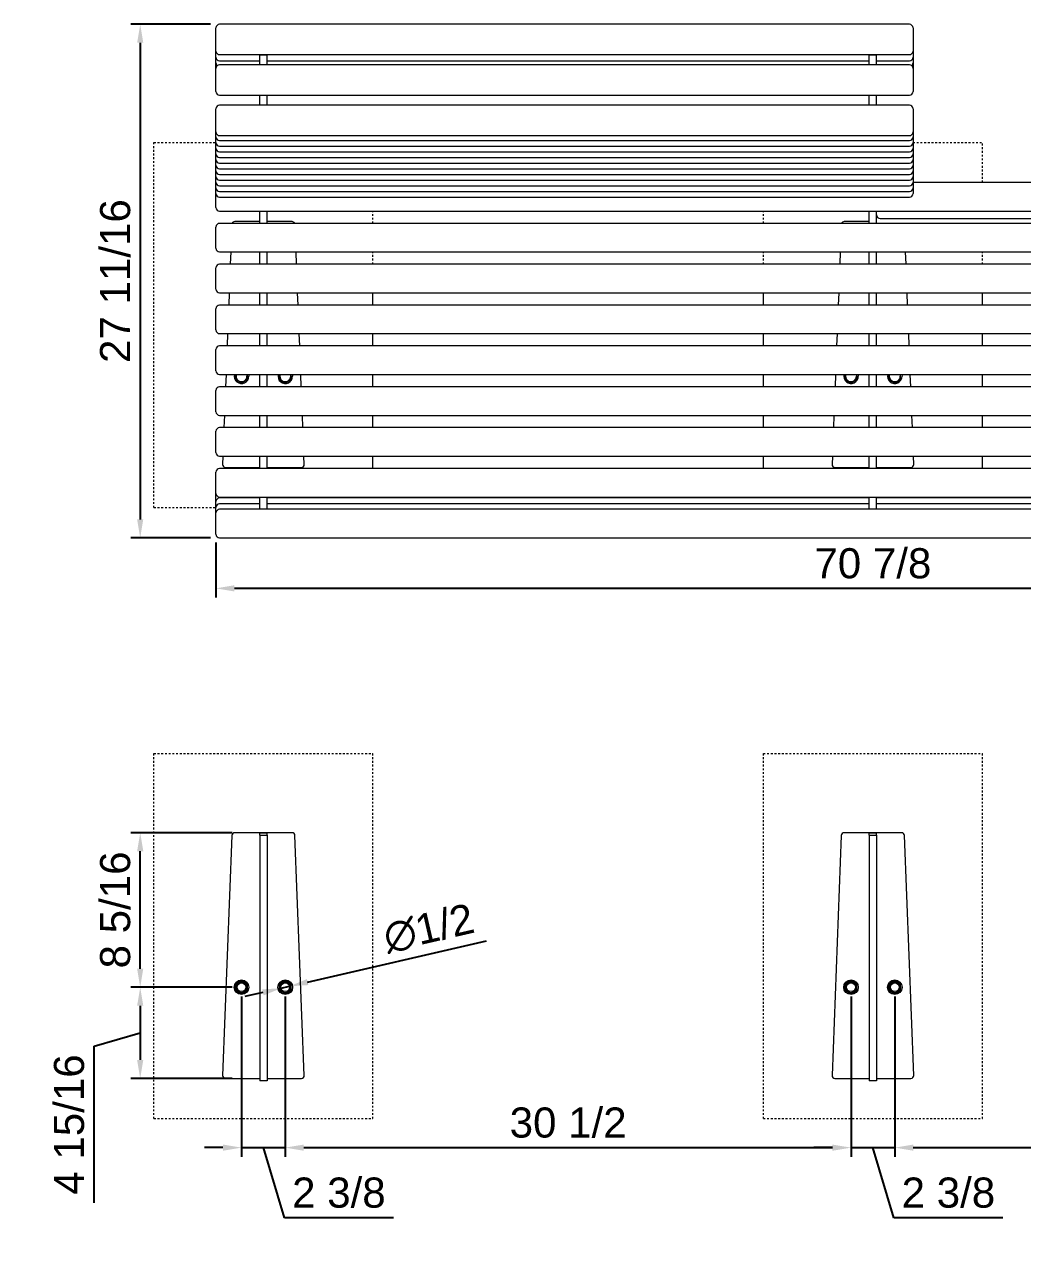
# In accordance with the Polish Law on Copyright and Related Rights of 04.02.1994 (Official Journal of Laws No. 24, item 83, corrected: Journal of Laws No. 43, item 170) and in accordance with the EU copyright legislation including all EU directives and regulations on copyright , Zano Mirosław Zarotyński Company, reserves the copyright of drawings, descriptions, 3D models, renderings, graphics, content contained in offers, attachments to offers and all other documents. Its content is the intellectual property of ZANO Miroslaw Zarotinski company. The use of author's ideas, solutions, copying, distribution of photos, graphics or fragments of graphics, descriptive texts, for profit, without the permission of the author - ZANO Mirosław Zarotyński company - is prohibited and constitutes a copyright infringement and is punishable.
# Model space of a CAD drawing. Header units: inches. Extents: x -14 to 178, y 1 to 137.
# Drawn here: x -6.6 to 47.3, y 1.1 to 66.6 of the extents above; entities that cross this region are included whole.
import ezdxf

# ---------------------------------------------------------------- set-up
doc = ezdxf.new("R2010")
doc.units = ezdxf.units.IN
doc.header["$PDSIZE"] = -1
doc.linetypes.add('HIDDEN', pattern=[1.905, 1.27, -0.635])
for name, color, linetype, lineweight in [('ZANO_R', 7, 'Continuous', 0), ('ZANO_R_przerywana', 250, 'HIDDEN', 0), ('ZANO_W', 1, 'Continuous', 0)]:
    doc.layers.add(name, color=color, linetype=linetype, lineweight=lineweight)
doc.styles.get("Standard").update_dxf_attribs({"font": 'ARIALUNI.TTF'})
doc.dimstyles.new('amerykanie', dxfattribs={"dimtxt": 50, "dimasz": 50, "dimexe": 0.5, "dimexo": 0.5, "dimgap": 1, "dimtad": 1, "dimdec": 0, "dimzin": 0, "dimlunit": 5, "dimtxsty": 'Standard', "dimcen": 0.09, "dimclrd": 1, "dimclre": 1, "dimclrt": 1, "dimazin": 0, "dimtfac": 1, "dimtdec": 0, "dimtmove": 0, "dimatfit": 3, "dimfxl": 1, "dimtzin": 0, "dimarcsym": 1})

# ---------------------------------------------------------------- blocks, each defined once
blk = doc.blocks.new('*D382')
at = {"layer": 'Defpoints', "color": 0}
for p in [(3.743, 39.1), (74.646, 39.1), (3.743, 36.134)]:
    blk.add_point(p, dxfattribs=at)
at = {"layer": 'ZANO_W', "color": 1, "lineweight": -2}
for p, q in [((3.743, 38.6), (3.743, 35.634)), ((74.646, 38.6), (74.646, 35.634)), ((73.646, 36.134), (4.743, 36.134))]:
    blk.add_line(p, q, dxfattribs=at)
at = {"layer": 'ZANO_W', "color": 1}
for points in [[(4.743, 36.301), (4.743, 35.967), (3.743, 36.134)], [(73.646, 35.967), (73.646, 36.301), (74.646, 36.134)]]:
    blk.add_solid(points, dxfattribs=at)
at = {"layer": 'ZANO_W', "color": 1, "insert": (39.194, 37.477), "char_height": 1.625, "attachment_point": 5}
blk.add_mtext('70 7/8', dxfattribs=at)
blk = doc.blocks.new('*D384')
at = {"layer": 'Defpoints', "color": 0}
for p in [(3.94, 66.567), (-0.344, 38.856), (3.94, 38.856)]:
    blk.add_point(p, dxfattribs=at)
at = {"layer": 'ZANO_W', "color": 1, "lineweight": -2}
for p, q in [((3.44, 66.567), (-0.844, 66.567)), ((-0.344, 65.567), (-0.344, 39.856)), ((3.44, 38.856), (-0.844, 38.856))]:
    blk.add_line(p, q, dxfattribs=at)
at = {"layer": 'ZANO_W', "color": 1}
for points in [[(-0.178, 65.567), (-0.511, 65.567), (-0.344, 66.567)], [(-0.511, 39.856), (-0.178, 39.856), (-0.344, 38.856)]]:
    blk.add_solid(points, dxfattribs=at)
at = {"layer": 'ZANO_W', "color": 1, "insert": (-1.688, 52.712), "char_height": 1.625, "attachment_point": 5, "rotation": 90}
blk.add_mtext('27 11/16', dxfattribs=at)
blk = doc.blocks.new('*D385')
at = {"layer": 'Defpoints', "color": 0}
for p in [(7.255, 14.561), (7.715, 14.667)]:
    blk.add_point(p, dxfattribs=at)
at = {"layer": 'ZANO_W', "color": 1, "lineweight": -2}
for p, q in [((8.69, 14.892), (18.334, 17.113)), ((7.255, 14.561), (7.715, 14.667)), ((6.28, 14.337), (5.306, 14.112))]:
    blk.add_line(p, q, dxfattribs=at)
at = {"layer": 'ZANO_W', "color": 1}
for points in [[(6.318, 14.174), (6.243, 14.499), (7.255, 14.561)], [(8.653, 15.054), (8.727, 14.729), (7.715, 14.667)]]:
    blk.add_solid(points, dxfattribs=at)
at = {"layer": 'ZANO_W', "color": 1, "insert": (15.23, 17.777), "char_height": 1.625, "attachment_point": 5, "rotation": 12.96852}
blk.add_mtext('∅1/2', dxfattribs=at)
blk = doc.blocks.new('*D386')
at = {"layer": 'Defpoints', "color": 0}
for p in [(5.122, 14.614), (7.485, 14.614), (7.485, 5.961)]:
    blk.add_point(p, dxfattribs=at)
at = {"layer": 'ZANO_W', "color": 1, "lineweight": -2}
for p, q in [((5.122, 14.114), (5.122, 5.461)), ((7.485, 14.114), (7.485, 5.461)), ((4.122, 5.961), (3.122, 5.961)), ((5.122, 5.961), (7.485, 5.961)), ((7.438, 2.18), (6.303, 5.961)), ((8.485, 5.961), (9.485, 5.961)), ((13.319, 2.18), (7.438, 2.18))]:
    blk.add_line(p, q, dxfattribs=at)
at = {"layer": 'ZANO_W', "color": 1}
for points in [[(4.122, 5.794), (4.122, 6.127), (5.122, 5.961)], [(8.485, 6.127), (8.485, 5.794), (7.485, 5.961)]]:
    blk.add_solid(points, dxfattribs=at)
at = {"layer": 'ZANO_W', "color": 1, "insert": (10.378, 3.524), "char_height": 1.625, "attachment_point": 5}
blk.add_mtext('2 3/8', dxfattribs=at)
blk = doc.blocks.new('*D387')
at = {"layer": 'Defpoints', "color": 0}
for p in [(7.485, 14.614), (38.013, 14.614), (38.013, 5.961)]:
    blk.add_point(p, dxfattribs=at)
at = {"layer": 'ZANO_W', "color": 1, "lineweight": -2}
for p, q in [((7.485, 14.114), (7.485, 5.461)), ((38.013, 14.114), (38.013, 5.461)), ((8.485, 5.961), (37.013, 5.961))]:
    blk.add_line(p, q, dxfattribs=at)
at = {"layer": 'ZANO_W', "color": 1}
for points in [[(8.485, 6.127), (8.485, 5.794), (7.485, 5.961)], [(37.013, 5.794), (37.013, 6.127), (38.013, 5.961)]]:
    blk.add_solid(points, dxfattribs=at)
at = {"layer": 'ZANO_W', "color": 1, "insert": (22.749, 7.304), "char_height": 1.625, "attachment_point": 5}
blk.add_mtext('30 1/2', dxfattribs=at)
blk = doc.blocks.new('*D388')
at = {"layer": 'Defpoints', "color": 0}
for p in [(38.013, 14.614), (40.376, 14.614), (40.376, 5.961)]:
    blk.add_point(p, dxfattribs=at)
at = {"layer": 'ZANO_W', "color": 1, "lineweight": -2}
for p, q in [((38.013, 14.114), (38.013, 5.461)), ((40.376, 14.114), (40.376, 5.461)), ((37.013, 5.961), (36.013, 5.961)), ((38.013, 5.961), (40.376, 5.961)), ((40.329, 2.18), (39.194, 5.961)), ((41.376, 5.961), (42.376, 5.961)), ((46.21, 2.18), (40.329, 2.18))]:
    blk.add_line(p, q, dxfattribs=at)
at = {"layer": 'ZANO_W', "color": 1}
for points in [[(37.013, 5.794), (37.013, 6.127), (38.013, 5.961)], [(41.376, 6.127), (41.376, 5.794), (40.376, 5.961)]]:
    blk.add_solid(points, dxfattribs=at)
at = {"layer": 'ZANO_W', "color": 1, "insert": (43.269, 3.524), "char_height": 1.625, "attachment_point": 5}
blk.add_mtext('2 3/8', dxfattribs=at)
blk = doc.blocks.new('*D389')
at = {"layer": 'Defpoints', "color": 0}
for p in [(40.376, 14.614), (70.904, 14.614), (70.904, 5.961)]:
    blk.add_point(p, dxfattribs=at)
at = {"layer": 'ZANO_W', "color": 1, "lineweight": -2}
for p, q in [((40.376, 14.114), (40.376, 5.461)), ((70.904, 14.114), (70.904, 5.461)), ((41.376, 5.961), (69.904, 5.961))]:
    blk.add_line(p, q, dxfattribs=at)
at = {"layer": 'ZANO_W', "color": 1}
for points in [[(41.376, 6.127), (41.376, 5.794), (40.376, 5.961)], [(69.904, 5.794), (69.904, 6.127), (70.904, 5.961)]]:
    blk.add_solid(points, dxfattribs=at)
at = {"layer": 'ZANO_W', "color": 1, "insert": (55.64, 7.304), "char_height": 1.625, "attachment_point": 5}
blk.add_mtext('30 1/2', dxfattribs=at)
blk = doc.blocks.new('*D391')
at = {"layer": 'Defpoints', "color": 0}
for p in [(-0.344, 22.953), (5.122, 22.953), (5.122, 14.614)]:
    blk.add_point(p, dxfattribs=at)
at = {"layer": 'ZANO_W', "color": 1, "lineweight": -2}
for p, q in [((4.622, 22.953), (-0.844, 22.953)), ((-0.344, 15.614), (-0.344, 21.953)), ((4.622, 14.614), (-0.844, 14.614))]:
    blk.add_line(p, q, dxfattribs=at)
at = {"layer": 'ZANO_W', "color": 1}
for points in [[(-0.178, 21.953), (-0.511, 21.953), (-0.344, 22.953)], [(-0.511, 15.614), (-0.178, 15.614), (-0.344, 14.614)]]:
    blk.add_solid(points, dxfattribs=at)
at = {"layer": 'ZANO_W', "color": 1, "insert": (-1.688, 18.784), "char_height": 1.625, "attachment_point": 5, "rotation": 90}
blk.add_mtext('8 5/16', dxfattribs=at)
blk = doc.blocks.new('*D392')
at = {"layer": 'Defpoints', "color": 0}
for p in [(5.122, 14.614), (-0.344, 9.69), (5.122, 9.69)]:
    blk.add_point(p, dxfattribs=at)
at = {"layer": 'ZANO_W', "color": 1, "lineweight": -2}
for p, q in [((4.622, 14.614), (-0.844, 14.614)), ((-0.344, 13.614), (-0.344, 10.69)), ((-2.834, 11.43), (-0.344, 12.152)), ((-2.834, 2.985), (-2.834, 11.43)), ((4.622, 9.69), (-0.844, 9.69))]:
    blk.add_line(p, q, dxfattribs=at)
at = {"layer": 'ZANO_W', "color": 1}
for points in [[(-0.178, 13.614), (-0.511, 13.614), (-0.344, 14.614)], [(-0.511, 10.69), (-0.178, 10.69), (-0.344, 9.69)]]:
    blk.add_solid(points, dxfattribs=at)
at = {"layer": 'ZANO_W', "color": 1, "insert": (-4.178, 7.207), "char_height": 1.625, "attachment_point": 5, "rotation": 90}
blk.add_mtext('4 15/16', dxfattribs=at)

msp = doc.modelspace()

# ---------------------------------------------------------------- linework, layer by layer
at = {"layer": 'ZANO_R'}
for p, q in [((3.74308, 65.27754), (3.74308, 66.36981)), ((41.164, 66.56676), (3.94004, 66.56676)), ((41.36095, 66.36981), (41.36095, 65.27754)), ((3.74308, 65.12452), (3.74308, 65.27754)), ((3.74308, 64.93796), (3.74308, 65.12452)), ((3.74308, 64.78495), (3.74308, 64.93796)), ((3.94004, 64.92757), (41.164, 64.92757)), ((6.10651, 64.38223), (6.10651, 64.91779)), ((6.10651, 64.91779), (6.50041, 64.91779)), ((6.50041, 64.38223), (6.50041, 64.91779)), ((38.99753, 64.91779), (39.39143, 64.91779)), ((38.99753, 64.38223), (38.99753, 64.91779)), ((39.39143, 64.38223), (39.39143, 64.91779)), ((41.36095, 65.27754), (41.36095, 65.12452)), ((41.36095, 65.12452), (41.36095, 64.93796)), ((41.36095, 64.93796), (41.36095, 64.78495)), ((3.74308, 64.63193), (3.74308, 64.78495)), ((3.74308, 64.47892), (3.74308, 64.63193)), ((3.74308, 64.3259), (3.74308, 64.47892)), ((3.74308, 64.18527), (3.74308, 64.3259)), ((3.74308, 63.09301), (3.74308, 64.18527)), ((3.94004, 64.588), (6.10651, 64.588)), ((41.164, 64.38223), (3.94004, 64.38223)), ((6.50041, 64.588), (38.99753, 64.588)), ((39.39143, 64.588), (41.164, 64.588)), ((41.36095, 64.78495), (41.36095, 64.63193)), ((41.36095, 64.63193), (41.36095, 64.47892)), ((41.36095, 64.47892), (41.36095, 64.3259)), ((41.36095, 64.3259), (41.36095, 64.18527)), ((41.36095, 64.18527), (41.36095, 63.09301)), ((3.74308, 62.93999), (3.74308, 63.09301)), ((41.36095, 63.09301), (41.36095, 62.93999)), ((3.94004, 62.74304), (41.164, 62.74304)), ((41.164, 62.19769), (3.94004, 62.19769)), ((6.10651, 62.19769), (6.10651, 62.74304)), ((6.50041, 62.19769), (6.50041, 62.74304)), ((38.99753, 62.19769), (38.99753, 62.74304)), ((39.39143, 62.19769), (39.39143, 62.74304)), ((3.74308, 60.90847), (3.74308, 62.00074)), ((41.36095, 62.00074), (41.36095, 60.90847)), ((3.74308, 60.75546), (3.74308, 60.90847)), ((41.36095, 60.90847), (41.36095, 60.75546)), ((3.74308, 60.64692), (3.74308, 60.75546)), ((3.74308, 60.4939), (3.74308, 60.64692)), ((3.74308, 60.34089), (3.74308, 60.4939)), ((3.74308, 60.18787), (3.74308, 60.34089)), ((3.94004, 60.55851), (41.164, 60.55851)), ((3.94004, 60.29695), (41.164, 60.29695)), ((41.36095, 60.75546), (41.36095, 60.64692)), ((41.36095, 60.64692), (41.36095, 60.4939)), ((41.36095, 60.4939), (41.36095, 60.34089)), ((41.36095, 60.34089), (41.36095, 60.18787)), ((3.74308, 60.03485), (3.74308, 60.18787)), ((3.74308, 59.88184), (3.74308, 60.03485)), ((3.74308, 59.72882), (3.74308, 59.88184)), ((3.74308, 59.57581), (3.74308, 59.72882)), ((3.74308, 59.42279), (3.74308, 59.57581)), ((3.94004, 59.99092), (41.164, 59.99092)), ((3.94004, 59.68489), (41.164, 59.68489)), ((41.36095, 60.18787), (41.36095, 60.03485)), ((41.36095, 60.03485), (41.36095, 59.88184)), ((41.36095, 59.88184), (41.36095, 59.72882)), ((41.36095, 59.72882), (41.36095, 59.57581)), ((41.36095, 59.57581), (41.36095, 59.42279)), ((3.74308, 59.26978), (3.74308, 59.42279)), ((3.74308, 59.11676), (3.74308, 59.26978)), ((3.74308, 58.96375), (3.74308, 59.11676)), ((3.74308, 58.81073), (3.74308, 58.96375)), ((3.94004, 59.37886), (41.164, 59.37886)), ((3.94004, 59.07283), (41.164, 59.07283)), ((41.36095, 59.42279), (41.36095, 59.26978)), ((41.36095, 59.26978), (41.36095, 59.11676)), ((41.36095, 59.11676), (41.36095, 58.96375)), ((41.36095, 58.96375), (41.36095, 58.81073)), ((3.74308, 58.65771), (3.74308, 58.81073)), ((3.74308, 58.5047), (3.74308, 58.65771)), ((3.74308, 58.35168), (3.74308, 58.5047)), ((3.74308, 58.19867), (3.74308, 58.35168)), ((3.94004, 58.76679), (41.164, 58.76679)), ((3.94004, 58.46076), (41.164, 58.46076)), ((41.36095, 58.81073), (41.36095, 58.65771)), ((41.36095, 58.65771), (41.36095, 58.5047)), ((41.36095, 58.5047), (41.36095, 58.35168)), ((41.36095, 58.35168), (41.36095, 58.19867)), ((3.74308, 58.04565), (3.74308, 58.19867)), ((3.74308, 57.89264), (3.74308, 58.04565)), ((3.74308, 57.73962), (3.74308, 57.89264)), ((3.74308, 57.58661), (3.74308, 57.73962)), ((3.94004, 58.15473), (41.164, 58.15473)), ((3.94004, 57.8487), (41.164, 57.8487)), ((41.36095, 58.19867), (41.36095, 58.04565)), ((41.36095, 58.04565), (41.36095, 57.89264)), ((74.44892, 58.02996), (41.36095, 58.02996)), ((41.36095, 57.89264), (41.36095, 57.73962)), ((41.36095, 57.73962), (41.36095, 57.58661)), ((3.74308, 57.43359), (3.74308, 57.58661)), ((3.74308, 56.73106), (3.74308, 57.43359)), ((3.94004, 57.54267), (41.164, 57.54267)), ((3.94004, 57.23664), (41.164, 57.23664)), ((41.36095, 57.58661), (41.36095, 57.43359)), ((3.74308, 56.68448), (3.74308, 56.73106)), ((3.94004, 56.48753), (74.44892, 56.48753)), ((6.10651, 55.82606), (6.10651, 56.48753)), ((6.50041, 55.82606), (6.50041, 56.48753)), ((38.99753, 55.82606), (38.99753, 56.48753)), ((39.39143, 55.82606), (39.39143, 56.48753)), ((74.44892, 55.82606), (3.94004, 55.82606)), ((6.10651, 55.91918), (4.75628, 55.91918)), ((7.85064, 55.91918), (6.50041, 55.91918)), ((38.99753, 55.91918), (37.6473, 55.91918)), ((39.39143, 55.83939), (39.39188, 55.82606)), ((39.58838, 56.08297), (71.88854, 56.08297)), ((3.74308, 54.52716), (3.74308, 55.62911)), ((3.74308, 54.48059), (3.74308, 54.52716)), ((3.94004, 54.28363), (74.44892, 54.28363)), ((4.54139, 54.28363), (4.51578, 53.62216)), ((6.10651, 53.62216), (6.10651, 54.28363)), ((6.50041, 53.62216), (6.50041, 54.28363)), ((8.09114, 53.62216), (8.06554, 54.28363)), ((37.4324, 54.28363), (37.4068, 53.62216)), ((38.99753, 53.62216), (38.99753, 54.28363)), ((39.39143, 53.62216), (39.39143, 54.28363)), ((40.98216, 53.62216), (40.95655, 54.28363)), ((3.74308, 52.32326), (3.74308, 53.42521)), ((74.44892, 53.62216), (3.94004, 53.62216)), ((3.74308, 52.27669), (3.74308, 52.32326)), ((3.94004, 52.07974), (74.44892, 52.07974)), ((4.45607, 52.07974), (4.43046, 51.41827)), ((6.10651, 51.41827), (6.10651, 52.07974)), ((6.50041, 51.41827), (6.50041, 52.07974)), ((8.17646, 51.41827), (8.15086, 52.07974)), ((12.21203, 51.41827), (12.21203, 52.07974)), ((33.28591, 51.41827), (33.28591, 52.07974)), ((37.34708, 52.07974), (37.32148, 51.41827)), ((38.99753, 51.41827), (38.99753, 52.07974)), ((39.39143, 51.41827), (39.39143, 52.07974)), ((41.06748, 51.41827), (41.04187, 52.07974)), ((45.10304, 51.41827), (45.10304, 52.07974)), ((3.74308, 50.11937), (3.74308, 51.22132)), ((74.44892, 51.41827), (3.94004, 51.41827)), ((3.74308, 50.07279), (3.74308, 50.11937)), ((3.94004, 49.87584), (74.44892, 49.87584)), ((4.37075, 49.87584), (4.34514, 49.21437)), ((6.10651, 49.21437), (6.10651, 49.87584)), ((6.50041, 49.21437), (6.50041, 49.87584)), ((8.26178, 49.21437), (8.23617, 49.87584)), ((12.21203, 49.21437), (12.21203, 49.87584)), ((33.28591, 49.21437), (33.28591, 49.87584)), ((37.26177, 49.87584), (37.23616, 49.21437)), ((38.99753, 49.21437), (38.99753, 49.87584)), ((39.39143, 49.21437), (39.39143, 49.87584)), ((41.1528, 49.21437), (41.12719, 49.87584)), ((45.10304, 49.21437), (45.10304, 49.87584)), ((74.44892, 49.21437), (3.94004, 49.21437)), ((3.74308, 47.91547), (3.74308, 49.01742)), ((3.74308, 47.8689), (3.74308, 47.91547)), ((3.94004, 47.67194), (74.44892, 47.67194)), ((4.28543, 47.67194), (4.25983, 47.01047)), ((4.80663, 47.58022), (4.80663, 47.67194)), ((4.80663, 47.39829), (4.80663, 47.58022)), ((5.43687, 47.58022), (5.43687, 47.67194)), ((5.43687, 47.39829), (5.43687, 47.58022)), ((6.10651, 47.01047), (6.10651, 47.67194)), ((6.50041, 47.01047), (6.50041, 47.67194)), ((7.17005, 47.58022), (7.17005, 47.67194)), ((7.17005, 47.39829), (7.17005, 47.58022)), ((7.8003, 47.58022), (7.8003, 47.67194)), ((7.8003, 47.39829), (7.8003, 47.58022)), ((8.3471, 47.01047), (8.32149, 47.67194)), ((12.21203, 47.01047), (12.21203, 47.67194)), ((33.28591, 47.01047), (33.28591, 47.67194)), ((37.17645, 47.67194), (37.15084, 47.01047)), ((37.69764, 47.58022), (37.69764, 47.67194)), ((37.69764, 47.39829), (37.69764, 47.58022)), ((38.32789, 47.58022), (38.32789, 47.67194)), ((38.32789, 47.39829), (38.32789, 47.58022)), ((38.99753, 47.01047), (38.99753, 47.67194)), ((39.39143, 47.01047), (39.39143, 47.67194)), ((40.06107, 47.58022), (40.06107, 47.67194)), ((40.06107, 47.39829), (40.06107, 47.58022)), ((40.69131, 47.58022), (40.69131, 47.67194)), ((40.69131, 47.39829), (40.69131, 47.58022)), ((41.23811, 47.01047), (41.21251, 47.67194)), ((45.10304, 47.01047), (45.10304, 47.67194)), ((3.74308, 45.71157), (3.74308, 46.81352)), ((74.44892, 47.01047), (3.94004, 47.01047)), ((3.74308, 45.665), (3.74308, 45.71157)), ((3.94004, 45.46805), (74.44892, 45.46805)), ((4.20011, 45.46805), (4.17451, 44.80658)), ((6.10651, 44.80658), (6.10651, 45.46805)), ((6.50041, 44.80658), (6.50041, 45.46805)), ((8.43242, 44.80658), (8.40681, 45.46805)), ((12.21203, 44.80658), (12.21203, 45.46805)), ((33.28591, 44.80658), (33.28591, 45.46805)), ((37.09113, 45.46805), (37.06552, 44.80658)), ((38.99753, 44.80658), (38.99753, 45.46805)), ((39.39143, 44.80658), (39.39143, 45.46805)), ((41.32343, 44.80658), (41.29782, 45.46805)), ((45.10304, 44.80658), (45.10304, 45.46805)), ((3.74308, 43.50768), (3.74308, 44.60962)), ((74.44892, 44.80658), (3.94004, 44.80658)), ((3.74308, 43.4611), (3.74308, 43.50768)), ((3.94004, 43.26415), (74.44892, 43.26415)), ((4.1148, 43.26415), (4.09761, 42.82008)), ((6.10651, 42.60268), (6.10651, 43.26415)), ((6.50041, 42.60268), (6.50041, 43.26415)), ((8.50932, 42.82008), (8.49213, 43.26415)), ((12.21203, 42.60268), (12.21203, 43.26415)), ((33.28591, 42.60268), (33.28591, 43.26415)), ((37.00581, 43.26415), (36.98862, 42.82008)), ((38.99753, 42.60268), (38.99753, 43.26415)), ((39.39143, 42.60268), (39.39143, 43.26415)), ((41.40033, 42.82008), (41.38314, 43.26415)), ((45.10304, 42.60268), (45.10304, 43.26415)), ((74.44892, 42.60268), (3.94004, 42.60268)), ((4.25505, 42.65642), (6.10651, 42.65642)), ((6.50041, 42.65642), (8.35187, 42.65642)), ((37.14606, 42.65642), (38.99753, 42.65642)), ((39.39143, 42.65642), (41.24289, 42.65642)), ((3.74308, 41.30378), (3.74308, 42.40573)), ((3.74308, 41.2572), (3.74308, 41.30378)), ((3.74308, 41.25281), (3.74308, 41.2572)), ((3.74308, 41.10614), (3.74308, 41.25281)), ((3.74308, 40.95947), (3.74308, 41.10614)), ((3.74308, 40.8128), (3.74308, 40.95947)), ((3.74308, 40.66613), (3.74308, 40.8128)), ((3.74308, 40.49447), (3.74308, 40.66613)), ((3.94004, 41.06025), (74.44892, 41.06025)), ((6.10651, 41.00975), (3.94004, 41.00975)), ((6.10651, 40.69142), (3.94004, 40.69142)), ((6.10651, 40.39878), (6.10651, 41.06025)), ((6.50041, 40.39878), (6.50041, 41.06025)), ((38.99753, 41.00975), (6.50041, 41.00975)), ((38.99753, 40.69142), (6.50041, 40.69142)), ((38.99753, 40.39878), (38.99753, 41.06025)), ((39.39143, 40.39878), (39.39143, 41.06025)), ((71.88854, 41.00975), (39.39143, 41.00975)), ((71.88854, 40.69142), (39.39143, 40.69142)), ((3.74308, 40.3478), (3.74308, 40.49447)), ((3.74308, 40.20183), (3.74308, 40.3478)), ((3.74308, 39.09988), (3.74308, 40.20183)), ((74.44892, 40.39878), (3.94004, 40.39878)), ((3.74308, 39.05331), (3.74308, 39.09988)), ((3.94004, 38.85636), (74.44892, 38.85636)), ((7.85064, 22.95324), (4.75628, 22.95324)), ((6.10651, 22.95324), (6.50041, 22.95324)), ((6.10651, 22.8239), (6.10651, 22.95324)), ((6.50041, 22.8239), (6.50041, 22.95324)), ((40.74166, 22.95324), (37.6473, 22.95324)), ((38.99753, 22.95324), (39.39143, 22.95324)), ((38.99753, 22.8239), (38.99753, 22.95324)), ((39.39143, 22.8239), (39.39143, 22.95324)), ((4.59884, 22.80178), (4.09761, 9.85414)), ((6.10651, 22.8239), (6.10651, 9.56114)), ((6.10651, 22.8239), (6.50041, 22.8239)), ((6.50041, 22.8239), (6.50041, 9.56114)), ((8.50932, 9.85414), (8.00809, 22.80178)), ((37.48985, 22.80178), (36.98862, 9.85414)), ((38.99753, 22.8239), (38.99753, 9.56114)), ((38.99753, 22.8239), (39.39143, 22.8239)), ((39.39143, 22.8239), (39.39143, 9.56114)), ((41.40033, 9.85414), (40.8991, 22.80178)), ((4.80663, 14.61429), (4.80663, 14.79623)), ((4.80663, 14.43235), (4.80663, 14.61429)), ((5.43687, 14.79623), (5.27931, 14.88719)), ((5.43687, 14.61429), (5.43687, 14.79623)), ((5.43687, 14.43235), (5.43687, 14.61429)), ((7.17005, 14.61429), (7.17005, 14.79623)), ((7.17005, 14.43235), (7.17005, 14.61429)), ((7.8003, 14.61429), (7.8003, 14.79623)), ((7.8003, 14.43235), (7.8003, 14.61429)), ((37.69764, 14.61429), (37.69764, 14.79623)), ((37.69764, 14.43235), (37.69764, 14.61429)), ((38.32789, 14.61429), (38.32789, 14.79623)), ((38.32789, 14.43235), (38.32789, 14.61429)), ((40.06107, 14.61429), (40.06107, 14.79623)), ((40.06107, 14.43235), (40.06107, 14.61429)), ((40.69131, 14.61429), (40.69131, 14.79623)), ((40.69131, 14.43235), (40.69131, 14.61429)), ((4.25505, 9.69048), (6.10651, 9.69048)), ((6.50041, 9.56114), (6.10651, 9.56114)), ((6.50041, 9.69048), (8.35187, 9.69048)), ((37.14606, 9.69048), (38.99753, 9.69048)), ((39.39143, 9.56114), (38.99753, 9.56114)), ((39.39143, 9.69048), (41.24289, 9.69048))]:
    msp.add_line(p, q, dxfattribs=at)
at = {"layer": 'ZANO_R', "flags": 128}
for points in [[(4.80663, 47.39829), (4.85779, 47.36875), (4.88382, 47.35372), (4.90988, 47.33868), (4.96419, 47.30732)], [(4.96419, 47.30732), (4.97539, 47.30085), (5.01207, 47.27967), (5.04869, 47.25853), (5.08539, 47.23734), (5.12175, 47.21635)], [(5.12175, 47.21635), (5.19894, 47.26092), (5.27931, 47.30732)], [(5.27931, 47.30732), (5.29051, 47.31379), (5.36381, 47.3561), (5.43687, 47.39829)], [(5.40258, 47.67194), (5.41027, 47.64373), (5.41718, 47.58022)], [(5.50483, 47.67194), (5.50854, 47.65477), (5.51565, 47.58022)], [(7.17005, 47.39829), (7.22122, 47.36875), (7.24725, 47.35372), (7.2733, 47.33868), (7.32761, 47.30732)], [(7.32761, 47.30732), (7.33882, 47.30085), (7.3755, 47.27967), (7.41211, 47.25853), (7.44882, 47.23734), (7.48518, 47.21635)], [(7.48518, 47.21635), (7.56237, 47.26092), (7.64274, 47.30732)], [(7.64274, 47.30732), (7.65394, 47.31379), (7.72724, 47.3561), (7.8003, 47.39829)], [(7.76601, 47.67194), (7.7737, 47.64373), (7.7806, 47.58022)], [(7.86825, 47.67194), (7.87196, 47.65477), (7.87908, 47.58022)], [(37.69764, 47.39829), (37.74881, 47.36875), (37.77483, 47.35372), (37.80089, 47.33868), (37.8552, 47.30732)], [(37.8552, 47.30732), (37.86641, 47.30085), (37.90309, 47.27967), (37.9397, 47.25853), (37.97641, 47.23734), (38.01277, 47.21635)], [(38.01277, 47.21635), (38.08996, 47.26092), (38.17033, 47.30732)], [(38.17033, 47.30732), (38.18153, 47.31379), (38.25482, 47.3561), (38.32789, 47.39829)], [(38.29359, 47.67194), (38.30129, 47.64373), (38.30819, 47.58022)], [(38.39584, 47.67194), (38.39955, 47.65477), (38.40667, 47.58022)], [(40.06107, 47.39829), (40.11223, 47.36875), (40.13826, 47.35372), (40.16432, 47.33868), (40.21863, 47.30732)], [(40.21863, 47.30732), (40.22983, 47.30085), (40.26651, 47.27967), (40.30313, 47.25853), (40.33983, 47.23734), (40.37619, 47.21635)], [(40.37619, 47.21635), (40.45338, 47.26092), (40.53375, 47.30732)], [(40.53375, 47.30732), (40.54496, 47.31379), (40.61825, 47.3561), (40.69131, 47.39829)], [(40.65702, 47.67194), (40.66471, 47.64373), (40.67162, 47.58022)], [(40.75927, 47.67194), (40.76298, 47.65477), (40.7701, 47.58022)], [(4.96419, 14.88719), (4.95298, 14.88073), (4.87969, 14.83841), (4.80663, 14.79623)], [(4.80663, 14.43235), (4.85779, 14.40281), (4.88382, 14.38778), (4.90988, 14.37274), (4.96419, 14.34138)], [(5.12175, 14.97816), (5.04455, 14.93359), (4.96419, 14.88719)], [(5.27931, 14.88719), (5.26811, 14.89366), (5.19481, 14.93598), (5.12175, 14.97816)], [(5.27931, 14.34138), (5.29051, 14.34785), (5.36381, 14.39017), (5.43687, 14.43235)], [(7.32761, 14.88719), (7.31641, 14.88073), (7.24312, 14.83841), (7.17005, 14.79623)], [(7.17005, 14.43235), (7.22122, 14.40281), (7.24725, 14.38778), (7.2733, 14.37274), (7.32761, 14.34138)], [(7.48518, 14.97816), (7.40798, 14.93359), (7.32761, 14.88719)], [(7.64274, 14.88719), (7.63153, 14.89366), (7.55824, 14.93598), (7.48518, 14.97816)], [(7.8003, 14.79623), (7.7231, 14.84079), (7.64274, 14.88719)], [(7.64274, 14.34138), (7.65394, 14.34785), (7.72724, 14.39017), (7.8003, 14.43235)], [(37.8552, 14.88719), (37.844, 14.88073), (37.7707, 14.83841), (37.69764, 14.79623)], [(37.69764, 14.43235), (37.74881, 14.40281), (37.77483, 14.38778), (37.80089, 14.37274), (37.8552, 14.34138)], [(38.01277, 14.97816), (37.93557, 14.93359), (37.8552, 14.88719)], [(38.17033, 14.88719), (38.15912, 14.89366), (38.08583, 14.93598), (38.01277, 14.97816)], [(38.32789, 14.79623), (38.25069, 14.84079), (38.17033, 14.88719)], [(38.17033, 14.34138), (38.18153, 14.34785), (38.25482, 14.39017), (38.32789, 14.43235)], [(40.21863, 14.88719), (40.20743, 14.88073), (40.13413, 14.83841), (40.06107, 14.79623)], [(40.06107, 14.43235), (40.11223, 14.40281), (40.13826, 14.38778), (40.16432, 14.37274), (40.21863, 14.34138)], [(40.37619, 14.97816), (40.299, 14.93359), (40.21863, 14.88719)], [(40.53375, 14.88719), (40.52255, 14.89366), (40.44925, 14.93598), (40.37619, 14.97816)], [(40.69131, 14.79623), (40.61412, 14.84079), (40.53375, 14.88719)], [(40.53375, 14.34138), (40.54496, 14.34785), (40.61825, 14.39017), (40.69131, 14.43235)], [(4.96419, 14.34138), (4.97539, 14.33492), (5.01207, 14.31374), (5.04869, 14.2926), (5.08539, 14.2714), (5.12175, 14.25042)], [(5.12175, 14.25042), (5.19894, 14.29498), (5.27931, 14.34138)], [(7.32761, 14.34138), (7.33882, 14.33492), (7.3755, 14.31374), (7.41211, 14.2926), (7.44882, 14.2714), (7.48518, 14.25042)], [(7.48518, 14.25042), (7.56237, 14.29498), (7.64274, 14.34138)], [(37.8552, 14.34138), (37.86641, 14.33492), (37.90309, 14.31374), (37.9397, 14.2926), (37.97641, 14.2714), (38.01277, 14.25042)], [(38.01277, 14.25042), (38.08996, 14.29498), (38.17033, 14.34138)], [(40.21863, 14.34138), (40.22983, 14.33492), (40.26651, 14.31374), (40.30313, 14.2926), (40.33983, 14.2714), (40.37619, 14.25042)], [(40.37619, 14.25042), (40.45338, 14.29498), (40.53375, 14.34138)]]:
    msp.add_lwpolyline(points, dxfattribs=at)
at = {"layer": 'ZANO_R'}
for centre, radius in [((5.12175, 14.61429), 0.3939), ((5.12175, 14.61429), 0.30528), ((5.12175, 14.61429), 0.29543), ((5.12175, 14.61429), 0.23634), ((7.48518, 14.61429), 0.3939), ((7.48518, 14.61429), 0.30528), ((7.48518, 14.61429), 0.29543), ((7.48518, 14.61429), 0.23634), ((38.01276, 14.61429), 0.3939), ((38.01276, 14.61429), 0.30528), ((38.01276, 14.61429), 0.29543), ((38.01276, 14.61429), 0.23634), ((40.37619, 14.61429), 0.3939), ((40.37619, 14.61429), 0.30528), ((40.37619, 14.61429), 0.29543), ((40.37619, 14.61429), 0.23634)]:
    msp.add_circle(centre, radius, dxfattribs=at)
for centre, radius, start, end in [((3.94004, 66.36981), 0.19695, 90, 180), ((41.164, 66.36981), 0.19695, 0, 90), ((3.94004, 65.12452), 0.19695, 180, 270), ((41.164, 65.12452), 0.19695, 270, 0), ((3.94004, 64.78495), 0.19695, 180, 270), ((3.94004, 64.47892), 0.19695, 180, 228.1994479), ((3.94004, 64.18527), 0.19695, 90, 180), ((41.164, 64.78495), 0.19695, 270, 0), ((41.164, 64.18527), 0.19695, 0, 90), ((41.164, 64.47892), 0.19695, 311.8005522, 0), ((3.94004, 62.93999), 0.19695, 180, 270), ((41.164, 62.93999), 0.19695, 270, 0), ((3.94004, 62.00074), 0.19695, 90, 180), ((41.164, 62.00074), 0.19695, 0, 90), ((3.94004, 60.75546), 0.19695, 180, 270), ((3.94004, 60.4939), 0.19695, 180, 270), ((41.164, 60.75546), 0.19695, 270, 0), ((41.164, 60.4939), 0.19695, 270, 0), ((3.94004, 60.18787), 0.19695, 180, 270), ((3.94004, 59.88184), 0.19695, 180, 270), ((3.94004, 59.57581), 0.19695, 180, 270), ((41.164, 60.18787), 0.19695, 270, 0), ((41.164, 59.88184), 0.19695, 270, 0), ((41.164, 59.57581), 0.19695, 270, 0), ((3.94004, 59.26978), 0.19695, 180, 270), ((3.94004, 58.96375), 0.19695, 180, 270), ((41.164, 59.26978), 0.19695, 270, 0), ((41.164, 58.96375), 0.19695, 270, 0), ((3.94004, 58.65771), 0.19695, 180, 270), ((3.94004, 58.35168), 0.19695, 180, 270), ((41.164, 58.65771), 0.19695, 270, 0), ((41.164, 58.35168), 0.19695, 270, 0), ((3.94004, 58.04565), 0.19695, 180, 270), ((3.94004, 57.73962), 0.19695, 180, 270), ((41.164, 58.04565), 0.19695, 270, 0), ((41.164, 57.73962), 0.19695, 270, 0), ((3.94004, 57.43359), 0.19695, 180, 270), ((41.164, 57.43359), 0.19695, 270, 0), ((3.94004, 56.68448), 0.19695, 180, 270), ((3.94004, 55.62911), 0.19695, 90, 180), ((4.75628, 55.76162), 0.15756, 90, 155.8577249), ((7.85064, 55.76162), 0.15756, 24.1422751, 90), ((37.6473, 55.76162), 0.15756, 90, 155.8577249), ((39.58838, 56.27993), 0.19695, 180, 270), ((3.94004, 54.48059), 0.19695, 180, 270), ((3.94004, 53.42521), 0.19695, 90, 180), ((3.94004, 52.27669), 0.19695, 180, 270), ((3.94004, 51.22132), 0.19695, 90, 180), ((3.94004, 50.07279), 0.19695, 180, 270), ((3.94004, 49.01742), 0.19695, 90, 180), ((3.94004, 47.8689), 0.19695, 180, 270), ((5.12175, 47.58022), 0.3939, 166.5352303, 0), ((5.12175, 47.58022), 0.31512, 163.0786157, 180), ((5.12175, 47.58022), 0.31512, 180, 240), ((5.12175, 47.58022), 0.29543, 161.9128507, 0), ((5.12175, 47.58022), 0.31512, 240, 300), ((5.12175, 47.58022), 0.31512, 300, 0), ((5.12175, 47.58022), 0.31512, 0, 16.9213843), ((7.48518, 47.58022), 0.3939, 166.5352303, 0), ((7.48518, 47.58022), 0.31512, 163.0786157, 180), ((7.48518, 47.58022), 0.31512, 180, 240), ((7.48518, 47.58022), 0.29543, 161.9128507, 0), ((7.48518, 47.58022), 0.31512, 240, 300), ((7.48518, 47.58022), 0.31512, 300, 0), ((7.48518, 47.58022), 0.31512, 0, 16.9213843), ((38.01276, 47.58022), 0.3939, 166.5352303, 0), ((38.01276, 47.58022), 0.31512, 163.0786157, 180), ((38.01276, 47.58022), 0.31512, 180, 240), ((38.01276, 47.58022), 0.29543, 161.9128507, 0), ((38.01276, 47.58022), 0.31512, 240, 300), ((38.01276, 47.58022), 0.31512, 300, 0), ((38.01276, 47.58022), 0.31512, 0, 16.9213843), ((40.37619, 47.58022), 0.3939, 166.5352303, 0), ((40.37619, 47.58022), 0.31512, 163.0786157, 180), ((40.37619, 47.58022), 0.31512, 180, 240), ((40.37619, 47.58022), 0.29543, 161.9128507, 0), ((40.37619, 47.58022), 0.31512, 240, 300), ((40.37619, 47.58022), 0.31512, 300, 0), ((40.37619, 47.58022), 0.31512, 0, 16.9213843), ((3.94004, 46.81352), 0.19695, 90, 180), ((3.94004, 45.665), 0.19695, 180, 270), ((3.94004, 44.60962), 0.19695, 90, 180), ((3.94004, 43.4611), 0.19695, 180, 270), ((3.94004, 42.40573), 0.19695, 90, 180), ((4.25505, 42.81398), 0.15756, 177.7830546, 270), ((8.35187, 42.81398), 0.15756, 270, 2.2169454), ((37.14607, 42.81398), 0.15756, 177.7830546, 270), ((41.24289, 42.81398), 0.15756, 270, 2.2169454), ((3.94004, 41.25721), 0.19695, 180, 270), ((3.94004, 41.10614), 0.19695, 157.4489422, 180), ((3.94004, 40.8128), 0.19695, 90, 180), ((3.94004, 40.49447), 0.19695, 90, 180), ((3.94004, 40.20183), 0.19695, 90, 180), ((3.94004, 39.05331), 0.19695, 180, 270), ((4.75628, 22.79568), 0.15756, 90, 177.7830546), ((7.85064, 22.79568), 0.15756, 2.2169454, 90), ((37.6473, 22.79568), 0.15756, 90, 177.7830546), ((40.74166, 22.79568), 0.15756, 2.2169454, 90), ((5.12175, 14.61429), 0.31512, 120, 180), ((5.12175, 14.61429), 0.31512, 180, 240), ((5.12175, 14.61429), 0.31512, 60, 120), ((5.12175, 14.61429), 0.31512, 0, 60), ((5.12175, 14.61429), 0.31512, 300, 0), ((7.48518, 14.61429), 0.31512, 120, 180), ((7.48518, 14.61429), 0.31512, 180, 240), ((7.48518, 14.61429), 0.31512, 60, 120), ((7.48518, 14.61429), 0.31512, 0, 60), ((7.48518, 14.61429), 0.31512, 300, 0), ((38.01276, 14.61429), 0.31512, 120, 180), ((38.01276, 14.61429), 0.31512, 180, 240), ((38.01276, 14.61429), 0.31512, 60, 120), ((38.01276, 14.61429), 0.31512, 0, 60), ((38.01276, 14.61429), 0.31512, 300, 0), ((40.37619, 14.61429), 0.31512, 120, 180), ((40.37619, 14.61429), 0.31512, 180, 240), ((40.37619, 14.61429), 0.31512, 60, 120), ((40.37619, 14.61429), 0.31512, 0, 60), ((40.37619, 14.61429), 0.31512, 300, 0), ((5.12175, 14.61429), 0.31512, 240, 300), ((7.48518, 14.61429), 0.31512, 240, 300), ((38.01276, 14.61429), 0.31512, 240, 300), ((40.37619, 14.61429), 0.31512, 240, 300), ((4.25505, 9.84805), 0.15756, 177.7830546, 270), ((8.35187, 9.84805), 0.15756, 270, 2.2169454), ((37.14607, 9.84805), 0.15756, 177.7830546, 270), ((41.24289, 9.84805), 0.15756, 270, 2.2169454)]:
    msp.add_arc(centre, radius, start, end, dxfattribs=at)
at = {"layer": 'ZANO_R_przerywana', "ltscale": 0.05}
for p, q in [((0.3949, 40.48995), (0.3949, 60.18516)), ((0.3949, 60.18516), (3.74308, 60.18516)), ((41.36095, 60.18516), (45.10304, 60.18516)), ((45.10304, 58.02996), (45.10304, 60.18516)), ((12.21203, 55.82606), (12.21203, 56.48753)), ((33.28591, 55.82606), (33.28591, 56.48753)), ((12.21203, 53.62216), (12.21203, 54.28363)), ((33.28591, 53.62216), (33.28591, 54.28363)), ((45.10304, 53.62216), (45.10304, 54.28363)), ((0.3949, 40.48995), (3.74308, 40.48995)), ((0.3949, 7.52401), (0.3949, 27.21923)), ((0.3949, 27.21923), (12.21203, 27.21923)), ((12.21203, 7.52401), (12.21203, 27.21923)), ((33.28591, 27.21923), (45.10304, 27.21923)), ((33.28591, 7.52401), (33.28591, 27.21923)), ((45.10304, 7.52401), (45.10304, 27.21923)), ((0.3949, 7.52401), (12.21203, 7.52401)), ((33.28591, 7.52401), (45.10304, 7.52401))]:
    msp.add_line(p, q, dxfattribs=at)

# ---------------------------------------------------------------- dimensions: what is measured, and where the dimension line sits
at = {"layer": 'ZANO_W'}
for base, p1, p2, picture, middle in [((-0.34449, 38.85636), (3.94004, 66.56676), (3.94004, 38.85636), '*D384', (-1.68803, 52.71156)), ((-0.34449, 22.953245), (5.121749, 14.614289), (5.121749, 22.953245), '*D391', (-1.688027, 18.783767))]:
    dim = msp.add_linear_dim(base=base, p1=p1, p2=p2, angle=90, dimstyle='amerykanie', override={"dimtxt": 1.625, "dimasz": 1, "dimgap": 0.5, "dimdec": 4, "dimaunit": 1, "dimadec": 1, "dimtdec": 4, "dimtmove": 1, "dimfrac": 2}, dxfattribs=at)
    dim.commit()
    dim.dimension.update_dxf_attribs({"geometry": picture, "text_midpoint": middle})
for base, p1, p2, picture, middle in [((3.74308, 36.13387), (74.64587, 39.09988), (3.74308, 39.09988), '*D382', (39.19448, 37.47741)), ((7.48518, 5.96071), (5.12175, 14.61429), (7.48518, 14.61429), '*D386', (7.93765, 3.52363)), ((38.01276, 5.96071), (7.48518, 14.61429), (38.01276, 14.61429), '*D387', (22.74897, 7.30424)), ((40.37619, 5.96071), (38.01276, 14.61429), (40.37619, 14.61429), '*D388', (40.82866, 3.52363)), ((70.90378, 5.96071), (40.37619, 14.61429), (70.90378, 14.61429), '*D389', (55.63999, 7.30424))]:
    dim = msp.add_linear_dim(base=base, p1=p1, p2=p2, dimstyle='amerykanie', override={"dimtxt": 1.625, "dimasz": 1, "dimgap": 0.5, "dimdec": 4, "dimaunit": 1, "dimadec": 1, "dimtdec": 4, "dimtmove": 1, "dimfrac": 2}, dxfattribs=at)
    dim.commit()
    dim.dimension.update_dxf_attribs({"geometry": picture, "text_midpoint": middle})
dim = msp.add_diameter_dim_2p(p1=(7.25486, 14.56125), p2=(7.71549, 14.66733), dimstyle='amerykanie', override={"dimtxt": 1.625, "dimasz": 1, "dimgap": 0.5, "dimdec": 4, "dimaunit": 1, "dimadec": 1, "dimtdec": 4, "dimtmove": 1, "dimfrac": 2}, dxfattribs=at)
dim.commit()
dim.dimension.update_dxf_attribs({"geometry": '*D385', "text_midpoint": (15.53157, 16.46729), "dimtype": 163})
dim = msp.add_linear_dim(base=(-0.34449, 9.69048), p1=(5.12175, 14.61429), p2=(5.12175, 9.69048), angle=90, dimstyle='amerykanie', override={"dimtxt": 1.625, "dimasz": 1, "dimgap": 0.5, "dimdec": 4, "dimaunit": 1, "dimadec": 1, "dimtdec": 4, "dimtmove": 1, "dimfrac": 2}, dxfattribs=at)
dim.commit()
dim.dimension.update_dxf_attribs({"geometry": '*D392', "text_midpoint": (-2.83433, 10.92967), "dimtype": 160})

doc.saveas('drawing.dxf')
